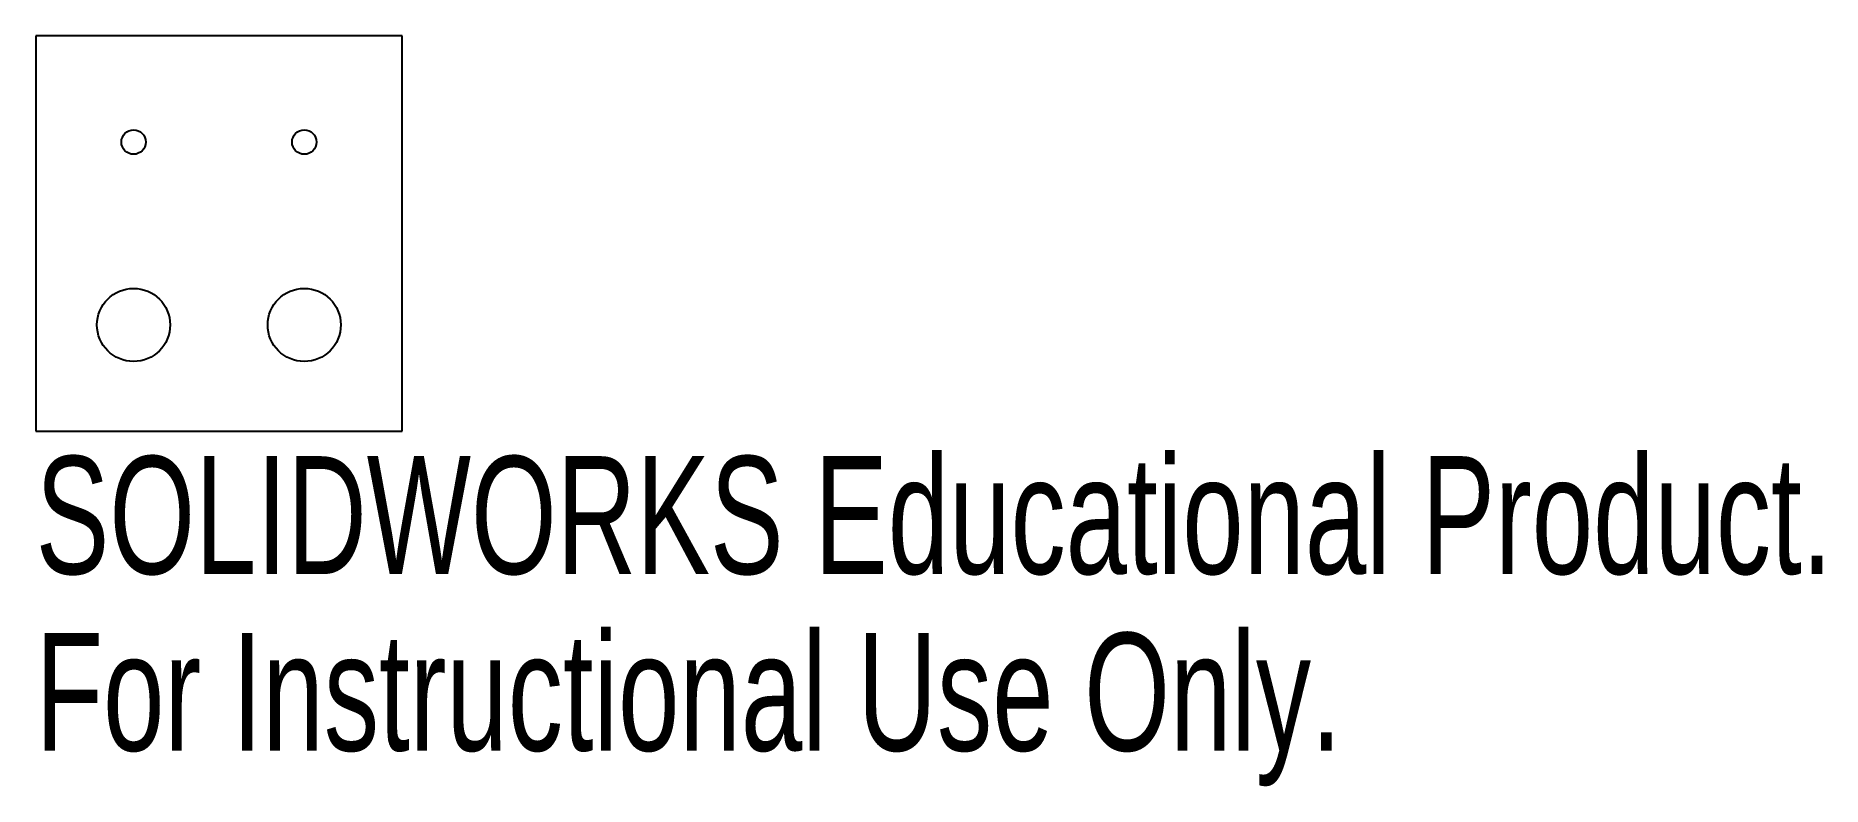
# Model space of a CAD drawing. Header units: millimetres. Extents: x -7.5 to 65.8, y -76.6 to -45.8.
import ezdxf

# ---------------------------------------------------------------- set-up
doc = ezdxf.new("R2010")
doc.units = ezdxf.units.MM
doc.styles.add('SLDTEXTSTYLE0', font='TXT', dxfattribs={"width": 0.7})

msp = doc.modelspace()

# ---------------------------------------------------------------- linework, layer by layer
at = {"color": 7, "linetype": 'Continuous', "lineweight": 25}
for p, q in [((7.513, -45.797), (-7.513, -45.797)), ((-7.513, -45.797), (-7.513, -62.023)), ((7.513, -62.023), (7.513, -45.797)), ((-7.513, -62.023), (7.513, -62.023))]:
    msp.add_line(p, q, dxfattribs=at)
for centre, radius in [((-3.5, -50.16), 0.5), ((3.5, -50.16), 0.5), ((-3.5, -57.66), 1.5), ((3.5, -57.66), 1.5)]:
    msp.add_circle(centre, radius, dxfattribs=at)

# ---------------------------------------------------------------- texts
at = {"color": 7, "linetype": 'Continuous', "char_height": 4.83362, "attachment_point": 1, "style": 'SLDTEXTSTYLE0'}
for s, insert in [('SOLIDWORKS Educational Product.', (-7.513, -63.043)), ('For Instructional Use Only.', (-7.513, -70.293))]:
    msp.add_mtext(s, dxfattribs=dict(at, insert=insert))

doc.saveas('drawing.dxf')
